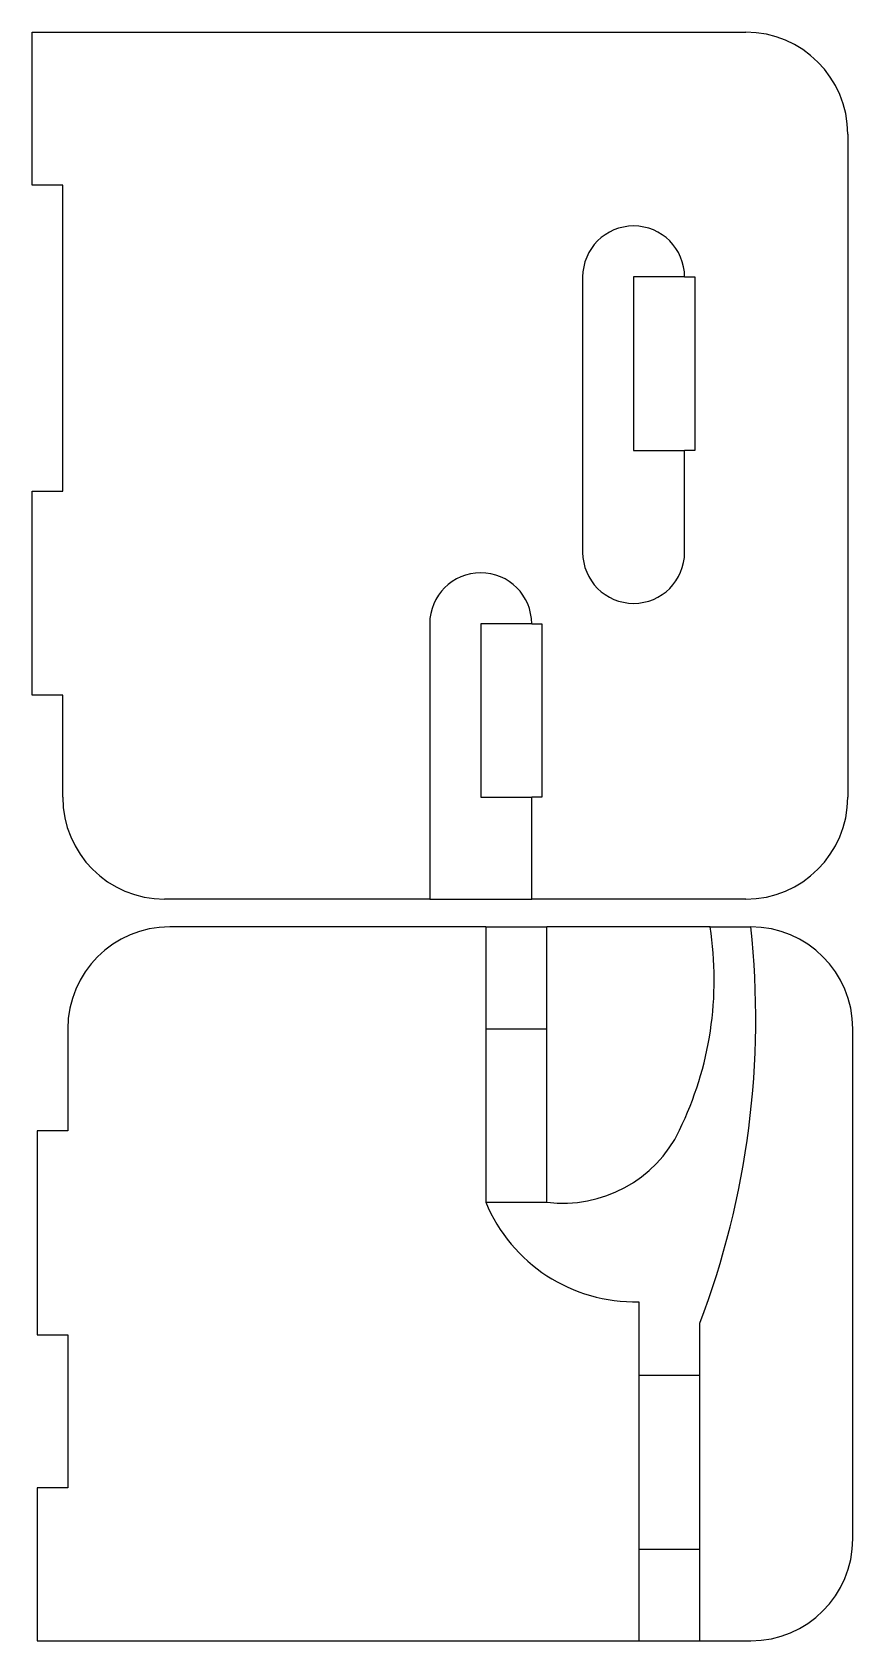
# Model space of a CAD drawing. Header units: millimetres. Extents: x 0 to 8, y 0 to 15.8.
import ezdxf

# ---------------------------------------------------------------- set-up
doc = ezdxf.new("R2010")
doc.units = ezdxf.units.MM
doc.layers.add('FINAL_RELEASECUT', color=1, linetype='Continuous')
doc.layers.add('Raster_Copper', color=34, linetype='Continuous')

msp = doc.modelspace()

# ---------------------------------------------------------------- linework, layer by layer
at = {"color": 7, "linetype": 'Continuous', "lineweight": 25}
for p, q in [((-0.05, 14.272), (-0.05, 15.772)), ((-0.05, 15.772), (6.95, 15.772)), ((7.95, 14.772), (7.95, 8.272)), ((0.25, 14.272), (-0.05, 14.272)), ((0.25, 11.272), (0.25, 14.272)), ((5.35, 13.372), (5.35, 10.672)), ((5.85, 13.372), (5.85, 11.672)), ((6.35, 13.372), (5.85, 13.372)), ((6.35, 13.372), (6.45, 13.372)), ((6.45, 13.372), (6.45, 11.672)), ((5.85, 11.672), (6.35, 11.672)), ((6.35, 10.672), (6.35, 11.672)), ((6.45, 11.672), (6.35, 11.672)), ((-0.05, 9.272), (-0.05, 11.272)), ((-0.05, 11.272), (0.25, 11.272)), ((3.85, 9.972), (3.85, 7.272)), ((4.35, 9.972), (4.35, 8.272)), ((4.85, 9.972), (4.35, 9.972)), ((4.85, 9.972), (4.95, 9.972)), ((4.95, 9.972), (4.95, 8.272)), ((0.25, 9.272), (-0.05, 9.272)), ((0.25, 8.272), (0.25, 9.272)), ((4.35, 8.272), (4.85, 8.272)), ((4.95, 8.272), (4.85, 8.272)), ((4.85, 7.272), (4.85, 8.272)), ((3.85, 7.272), (1.25, 7.272)), ((3.85, 7.272), (4.85, 7.272)), ((6.95, 7.272), (4.85, 7.272)), ((4.4, 7), (1.3, 7)), ((4.4, 7), (4.4, 4.3)), ((4.4, 7), (5, 7)), ((5, 4.3), (5, 7)), ((6.6, 7), (5, 7)), ((6.6, 7), (7, 7)), ((0.3, 6), (0.3, 5)), ((4.4, 6), (5, 6)), ((8, 1), (8, 6)), ((0, 5), (0, 3)), ((0.3, 5), (0, 5)), ((4.4, 4.3), (5, 4.3)), ((5.9, 3.325), (5.9, 0)), ((0, 3), (0.3, 3)), ((0.3, 3), (0.3, 1.5)), ((6.5, 0), (6.5, 3.114)), ((6.5, 2.6), (5.9, 2.6)), ((0, 1.5), (0, 0)), ((0.3, 1.5), (0, 1.5)), ((5.9, 0.9), (6.5, 0.9)), ((0, 0), (5.9, 0)), ((5.9, 0), (6.5, 0)), ((6.5, 0), (7, 0))]:
    msp.add_line(p, q, dxfattribs=at)
for centre, radius, start, end in [((6.95, 14.772), 1, 0, 90), ((5.85, 13.372), 0.5, 0, 180), ((5.85, 10.672), 0.5, 180, 0), ((4.35, 9.972), 0.5, 0, 180), ((1.25, 8.272), 1, 180, 270), ((6.95, 8.272), 1, 270, 0), ((1.3, 6), 1, 90, 180), ((3.28, 6.48), 3.36, 333.9853, 8.901), ((-1.335, 6.097), 8.383, 339.1547, 6.1813), ((7, 6), 1, 0, 90), ((5.155, 5.565), 1.275, 263.0379, 333.9853), ((5.862, 4.907), 1.583, 202.5411, 271.3886), ((7, 1), 1, 270, 0)]:
    msp.add_arc(centre, radius, start, end, dxfattribs=at)
at = {"layer": 'FINAL_RELEASECUT', "linetype": 'Continuous', "lineweight": 25}
for p, q in [((-0.05, 14.272), (-0.05, 15.772)), ((-0.05, 15.772), (6.95, 15.772)), ((7.95, 14.772), (7.95, 8.272)), ((0.25, 14.272), (-0.05, 14.272)), ((0.25, 11.272), (0.25, 14.272)), ((5.85, 13.372), (5.85, 11.672)), ((6.35, 13.372), (5.85, 13.372)), ((6.35, 13.372), (6.45, 13.372)), ((6.45, 13.372), (6.45, 11.672)), ((5.85, 11.672), (6.35, 11.672)), ((6.45, 11.672), (6.35, 11.672)), ((-0.05, 9.272), (-0.05, 11.272)), ((-0.05, 11.272), (0.25, 11.272)), ((4.35, 9.972), (4.35, 8.272)), ((4.85, 9.972), (4.35, 9.972)), ((4.85, 9.972), (4.95, 9.972)), ((4.95, 9.972), (4.95, 8.272)), ((0.25, 9.272), (-0.05, 9.272)), ((0.25, 8.272), (0.25, 9.272)), ((4.35, 8.272), (4.85, 8.272)), ((4.95, 8.272), (4.85, 8.272)), ((3.85, 7.272), (1.25, 7.272)), ((3.85, 7.272), (4.85, 7.272)), ((6.95, 7.272), (4.85, 7.272)), ((4.4, 7), (1.3, 7)), ((4.4, 7), (5, 7)), ((6.6, 7), (5, 7)), ((6.6, 7), (7, 7)), ((0.3, 6), (0.3, 5)), ((4.4, 6), (4.4, 4.3)), ((4.4, 6), (5, 6)), ((5, 4.3), (5, 6)), ((8, 1), (8, 6)), ((0, 5), (0, 3)), ((0.3, 5), (0, 5)), ((4.4, 4.3), (5, 4.3)), ((0, 3), (0.3, 3)), ((0.3, 3), (0.3, 1.5)), ((5.9, 2.6), (5.9, 0.9)), ((6.5, 2.6), (5.9, 2.6)), ((6.5, 0.9), (6.5, 2.6)), ((0, 1.5), (0, 0)), ((0.3, 1.5), (0, 1.5)), ((5.9, 0.9), (6.5, 0.9)), ((0, 0), (5.9, 0)), ((5.9, 0), (6.5, 0)), ((6.5, 0), (7, 0))]:
    msp.add_line(p, q, dxfattribs=at)
for centre, start, end in [((6.95, 14.772), 0, 90), ((1.25, 8.272), 180, 270), ((6.95, 8.272), 270, 0), ((1.3, 6), 90, 180), ((7, 6), 0, 90), ((7, 1), 270, 0)]:
    msp.add_arc(centre, 1, start, end, dxfattribs=at)
at = {"layer": 'Raster_Copper', "linetype": 'Continuous', "lineweight": 25}
for p, q in [((5.35, 13.372), (5.35, 10.672)), ((6.35, 13.372), (6.45, 13.372)), ((6.45, 13.372), (6.45, 11.672)), ((6.35, 10.672), (6.35, 11.672)), ((6.45, 11.672), (6.35, 11.672)), ((3.85, 9.972), (3.85, 7.272)), ((4.85, 9.972), (4.95, 9.972)), ((4.95, 9.972), (4.95, 8.272)), ((4.95, 8.272), (4.85, 8.272)), ((4.85, 7.272), (4.85, 8.272)), ((3.85, 7.272), (4.85, 7.272)), ((4.4, 7), (4.4, 6)), ((4.4, 7), (5, 7)), ((5, 6), (5, 7)), ((6.6, 7), (7, 7)), ((4.4, 6), (5, 6)), ((4.4, 4.3), (5, 4.3)), ((5.9, 3.325), (5.9, 2.6)), ((6.5, 2.6), (6.5, 3.114)), ((6.5, 2.6), (5.9, 2.6)), ((5.9, 0.9), (6.5, 0.9)), ((5.9, 0.9), (5.9, 0)), ((6.5, 0), (6.5, 0.9)), ((5.9, 0), (6.5, 0))]:
    msp.add_line(p, q, dxfattribs=at)
for centre, radius, start, end in [((5.85, 13.372), 0.5, 0, 180), ((5.85, 10.672), 0.5, 180, 0), ((4.35, 9.972), 0.5, 0, 180), ((3.28, 6.48), 3.36, 333.9853, 8.901), ((-1.335, 6.097), 8.383, 339.1547, 6.1813), ((5.155, 5.565), 1.275, 263.0379, 333.9853), ((5.862, 4.907), 1.583, 202.5411, 271.3886)]:
    msp.add_arc(centre, radius, start, end, dxfattribs=at)

doc.saveas('drawing.dxf')
